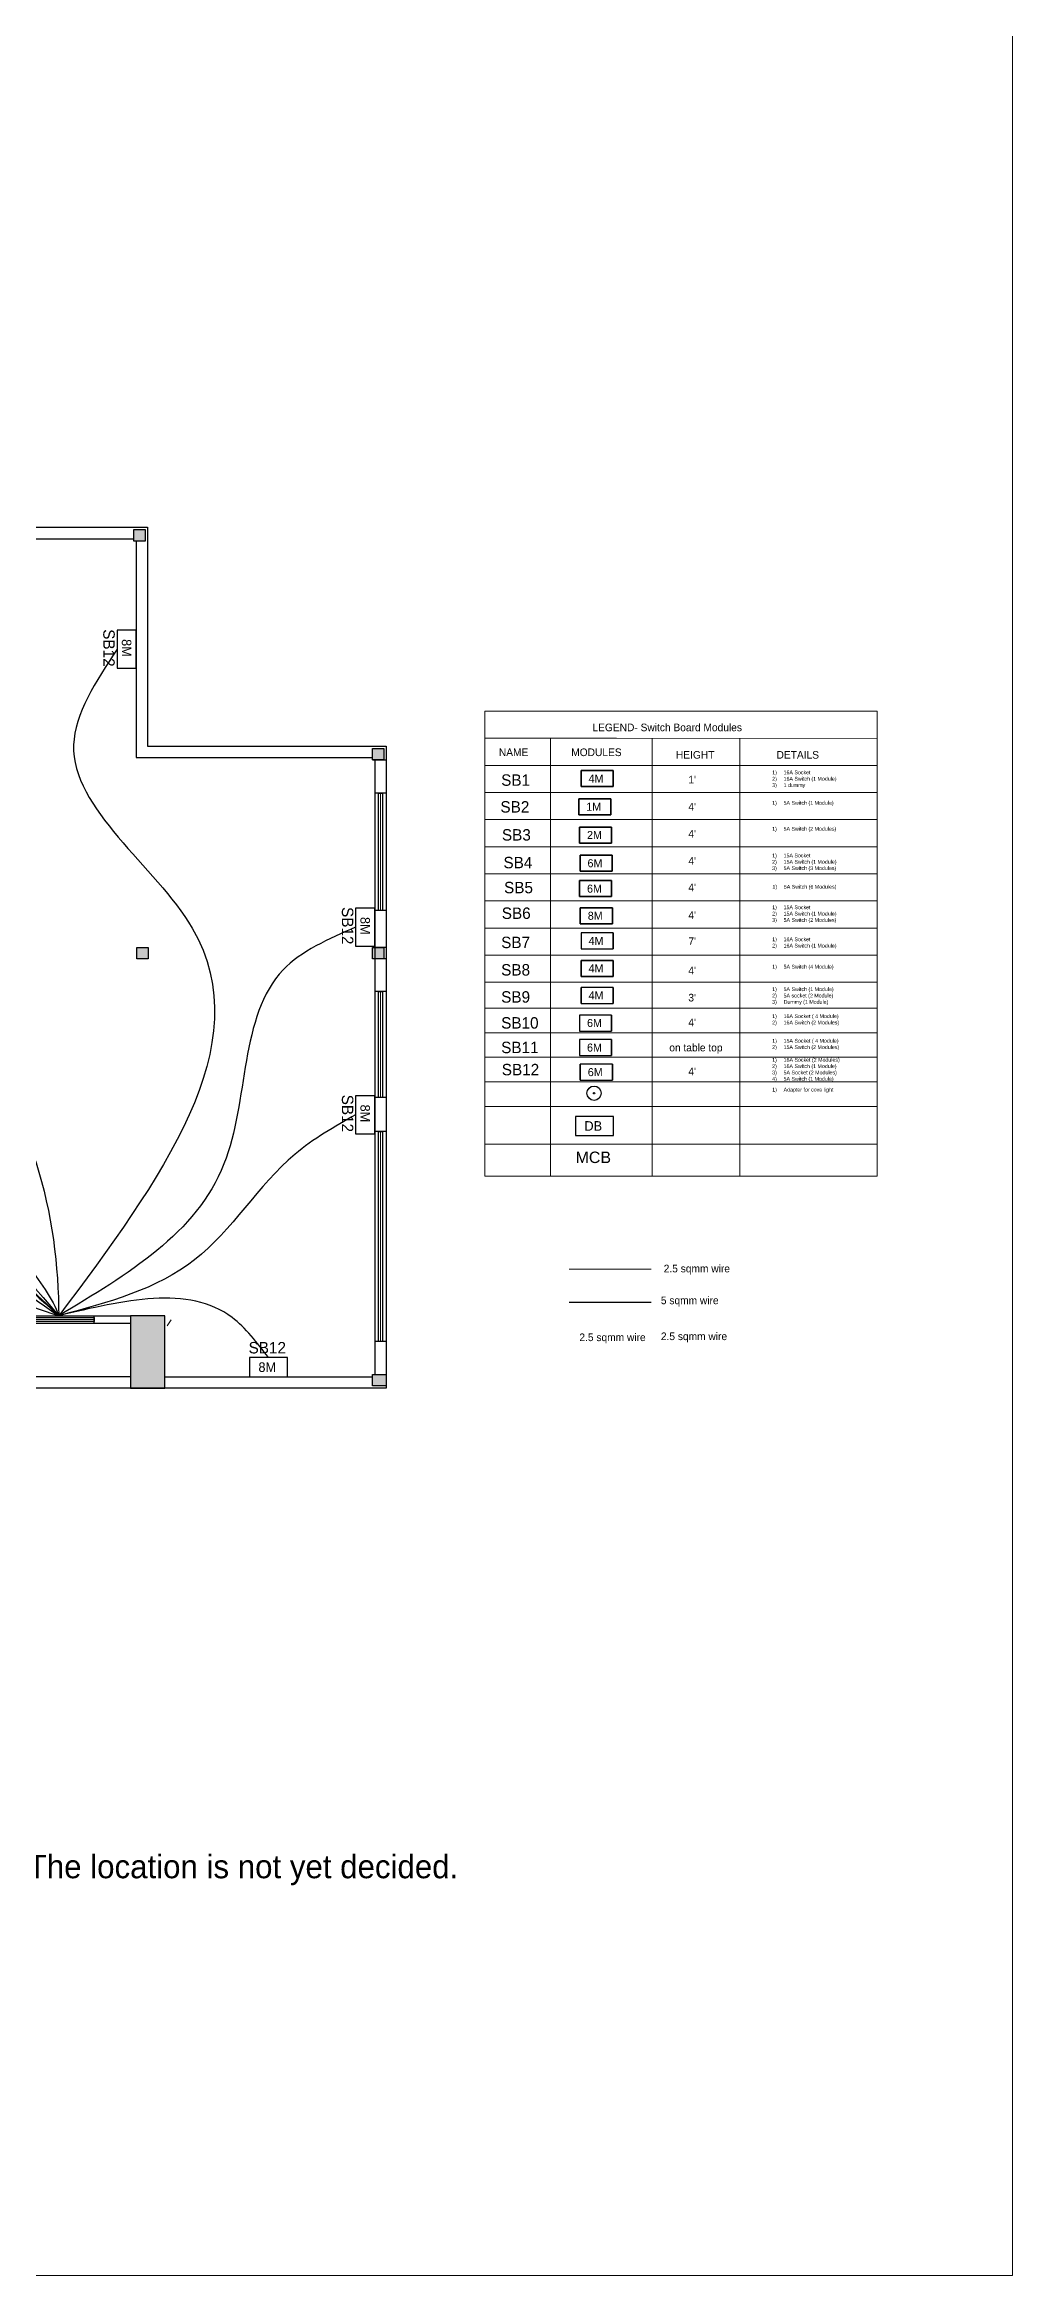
# Model space of a CAD drawing. Header units: millimetres. Extents: x 1464389 to 1998638, y -29162 to 256806.
# Drawn here: x 1820523 to 1833223, y 132187 to 161457 of the extents above; entities that cross this region are included whole.
import ezdxf

# ---------------------------------------------------------------- set-up
doc = ezdxf.new("R2010")
doc.units = ezdxf.units.MM
doc.header["$LTSCALE"] = 15
doc.linetypes.add('DASHED2', pattern=[0.375, 0.25, -0.125])
doc.linetypes.add('JIS_02_1.2', pattern=[2.5, 1.25, -1.25])
doc.layers.get('0').update_dxf_attribs({"lineweight": 5})
for name, color, linetype in [('0_1.5sqmm wire', 4, 'Continuous'), ('0_2.5sqmm', 6, 'Continuous'), ('0_COVE_loop', 30, 'Continuous'), ('A-WNDW', 4, 'Continuous'), ('GFC Columns', 6, 'Continuous'), ('GFC Walls', 14, 'Continuous'), ('S-col-3', 3, 'Continuous'), ('Walls & Columns', 7, 'Continuous')]:
    doc.layers.add(name, color=color, linetype=linetype)
for name, color, linetype, lineweight in [('A-Walls', 1, 'Continuous', 30), ('Hatch', 252, 'Continuous', 15), ('hidden line', 251, 'JIS_02_1.2', 20), ('signage', 52, 'Continuous', 30)]:
    doc.layers.add(name, color=color, linetype=linetype, lineweight=lineweight)
doc.styles.add('ARIAL', font='arial.ttf')

# ---------------------------------------------------------------- blocks, each defined once
blk = doc.blocks.new('terrace site dwg')
at = {"layer": 'Hatch'}
h = blk.add_hatch(color=256, dxfattribs=at)
h.dxf.hatch_style = 1
h.paths.add_polyline_path([(2564956, 867086), (2564806, 867086), (2564806, 866936), (2564956, 866936)])
h.paths.add_polyline_path([(2563234, 867086), (2563140, 867086), (2563140, 866936), (2563234, 866936)])
h.paths.add_polyline_path([(2563140, 867086), (2563085, 867086), (2563085, 866936), (2563140, 866936)])
h.paths.add_polyline_path([(2563235, 861453), (2563085, 861453), (2563085, 861303), (2563235, 861303)])
h.paths.add_polyline_path([(2564956, 861453), (2564806, 861453), (2564806, 861303), (2564956, 861303)])
h.paths.add_polyline_path([(2563235, 858838), (2563140, 858838), (2563140, 858868), (2563085, 858868), (2563085, 858718), (2563235, 858718)])
h.paths.add_polyline_path([(2563235, 858868), (2563140, 858868), (2563140, 858838), (2563235, 858838)], flags=17)
h.paths.add_polyline_path([(2564956, 858113), (2564806, 858113), (2564806, 857963), (2564956, 857963)])
h.paths.add_polyline_path([(2569129, 858113), (2568979, 858113), (2568979, 858018), (2569129, 858018)])
h.paths.add_polyline_path([(2569129, 858018), (2568979, 858018), (2568979, 857963), (2569129, 857963)])
h.paths.add_polyline_path([(2569734, 858168), (2569599, 858168), (2569599, 858018), (2569734, 858018)])
h.paths.add_polyline_path([(2582059, 861483), (2581879, 861483), (2581879, 861333), (2582059, 861333)])
h.paths.add_polyline_path([(2582029, 867086), (2581909, 867086), (2581909, 866936), (2582029, 866936)])
h.paths.add_polyline_path([(2581909, 867086), (2581879, 867086), (2581879, 866936), (2581909, 866936)])
h.paths.add_polyline_path([(2582029, 869698), (2581879, 869698), (2581879, 869548), (2582029, 869548)])
h.paths.add_polyline_path([(2574345, 867086), (2574195, 867086), (2574195, 866936), (2574345, 866936)])
h.paths.add_polyline_path([(2578938, 867086), (2578788, 867086), (2578788, 866936), (2578938, 866936)])
h.paths.add_polyline_path([(2574963, 872568), (2574813, 872568), (2574813, 872448), (2574963, 872448)])
h.paths.add_polyline_path([(2578898, 872568), (2578748, 872568), (2578748, 872418), (2578898, 872418)])
h.paths.add_polyline_path([(2569140, 867086), (2568990, 867086), (2568990, 866936), (2569140, 866936)])
h.paths.add_polyline_path([(2563235, 872568), (2563085, 872568), (2563085, 872418), (2563138, 872418), (2563138, 872448), (2563235, 872448)])
h.paths.add_polyline_path([(2565125, 872568), (2564975, 872568), (2564975, 872448), (2565125, 872448)])
h.paths.add_polyline_path([(2565125, 872448), (2564975, 872448), (2564975, 872418), (2565125, 872418)])
h.paths.add_polyline_path([(2563235, 872448), (2563138, 872448), (2563138, 872418), (2563235, 872418)], flags=17)
at = {"color": 1}
blk.add_line((2570041, 872523), (2570490, 872523), dxfattribs=at)
at = {"layer": 'A-WNDW', "ltscale": 0.5}
for p, q in [((2565360, 872598), (2565360, 872448)), ((2565855, 872598), (2565855, 872448)), ((2567547, 872598), (2567547, 872448)), ((2568794, 872598), (2568794, 872448)), ((2570041, 872598), (2570041, 872448)), ((2570490, 872598), (2570490, 872448)), ((2565360, 872523), (2565855, 872523)), ((2567547, 872523), (2568794, 872523)), ((2570041, 872523), (2570490, 872523)), ((2562990, 869241), (2563140, 869241)), ((2563065, 869241), (2563065, 868793)), ((2582059, 869111), (2581909, 869111)), ((2562990, 868793), (2563140, 868793)), ((2562990, 868793), (2563140, 868793)), ((2562990, 868793), (2563140, 868793)), ((2582059, 867571), (2581909, 867571)), ((2562990, 863323), (2563140, 863323)), ((2563065, 863323), (2563065, 862873)), ((2563065, 863323), (2563065, 862873)), ((2562990, 862873), (2563140, 862873)), ((2562990, 862873), (2563140, 862873)), ((2562990, 860991), (2563140, 860991)), ((2563065, 860991), (2563065, 860517)), ((2562990, 860517), (2563140, 860517))]:
    blk.add_line(p, q, dxfattribs=at)
for points in [[(2565360, 872548), (2565855, 872548), (2565855, 872498), (2565360, 872498)], [(2565360, 872548), (2565855, 872548), (2565855, 872498), (2565360, 872498)], [(2567547, 872548), (2568794, 872548), (2568794, 872498), (2567547, 872498)], [(2567547, 872548), (2568794, 872548), (2568794, 872498), (2567547, 872498)], [(2570041, 872548), (2570490, 872548), (2570490, 872498), (2570041, 872498)], [(2570041, 872548), (2570490, 872548), (2570490, 872498), (2570041, 872498)], [(2563090, 869241), (2563090, 868793), (2563040, 868793), (2563040, 869241)], [(2563090, 869241), (2563090, 868793), (2563040, 868793), (2563040, 869241)], [(2582009, 869111), (2582009, 867571), (2581959, 867571), (2581959, 869111)], [(2582009, 869111), (2582009, 867571), (2581959, 867571), (2581959, 869111)], [(2582009, 866506), (2582009, 865116), (2581959, 865116), (2581959, 866506)], [(2582009, 866506), (2582009, 865116), (2581959, 865116), (2581959, 866506)], [(2582009, 864671), (2582009, 861913), (2581959, 861913), (2581959, 864671)], [(2582009, 864671), (2582009, 861913), (2581959, 861913), (2581959, 864671)], [(2563090, 863323), (2563090, 862873), (2563040, 862873), (2563040, 863323)], [(2563090, 863323), (2563090, 862873), (2563040, 862873), (2563040, 863323)], [(2577259, 862228), (2578229, 862228), (2578229, 862178), (2577259, 862178)], [(2577259, 862228), (2578229, 862228), (2578229, 862178), (2577259, 862178)], [(2563090, 860991), (2563090, 860517), (2563040, 860517), (2563040, 860991)], [(2563090, 860991), (2563090, 860517), (2563040, 860517), (2563040, 860991)]]:
    blk.add_lwpolyline(points, close=True, dxfattribs=at)
at = {"layer": 'A-WNDW', "ltscale": 0.5, "const_width": 14.1}
for points in [[(2565360, 872523), (2565855, 872523)], [(2565360, 872523), (2565855, 872523)], [(2567547, 872523), (2568517, 872523)], [(2567547, 872523), (2568794, 872523)], [(2570041, 872523), (2570490, 872523)], [(2570041, 872523), (2570490, 872523)], [(2563065, 869241), (2563065, 868793)], [(2563065, 869088), (2563065, 868793)], [(2581984, 869111), (2581984, 867571)], [(2581984, 869111), (2581984, 867571)], [(2581984, 866506), (2581984, 865116)], [(2581984, 866506), (2581984, 865116)], [(2581984, 864671), (2581984, 861913)], [(2581984, 864671), (2581984, 861913)], [(2563065, 863323), (2563065, 862873)], [(2563065, 863168), (2563065, 862873)], [(2577259, 862203), (2578229, 862203)], [(2577259, 862203), (2578229, 862203)], [(2563065, 860991), (2563065, 860517)], [(2563065, 860812), (2563065, 860517)]]:
    blk.add_lwpolyline(points, dxfattribs=at)
at = {"layer": 'GFC Columns'}
for p, q in [((2581879, 869548), (2582059, 869548)), ((2563085, 867086), (2563235, 867086)), ((2582059, 867086), (2581909, 867086)), ((2563085, 866936), (2563235, 866936)), ((2582059, 866936), (2581909, 866936)), ((2568415, 862258), (2568415, 861318)), ((2574100, 862253), (2574100, 861343)), ((2563085, 861453), (2563235, 861453)), ((2581879, 861483), (2582059, 861483)), ((2563085, 861303), (2563235, 861303)), ((2568415, 861318), (2568885, 861318))]:
    blk.add_line(p, q, dxfattribs=at)
for points in [[(2563235, 872418), (2563085, 872418), (2563085, 872568), (2563235, 872568)], [(2565125, 872418), (2564975, 872418), (2564975, 872568), (2565125, 872568)], [(2574963, 872418), (2574813, 872418), (2574813, 872568), (2574963, 872568)], [(2578898, 872418), (2578748, 872418), (2578748, 872568), (2578898, 872568)], [(2582029, 869548), (2581879, 869548), (2581879, 869698), (2582029, 869698)], [(2563085, 867086), (2563235, 867086), (2563235, 866936), (2563085, 866936)], [(2564806, 867086), (2564956, 867086), (2564956, 866936), (2564806, 866936)], [(2582029, 866936), (2581879, 866936), (2581879, 867086), (2582029, 867086)], [(2563085, 861453), (2563235, 861453), (2563235, 861303), (2563085, 861303)], [(2564806, 861453), (2564956, 861453), (2564956, 861303), (2564806, 861303)], [(2582059, 861333), (2581879, 861333), (2581879, 861483), (2582059, 861483)], [(2569599, 859440), (2570139, 859440), (2570139, 859185), (2569599, 859185)], [(2569599, 858168), (2569734, 858168), (2569734, 858018), (2569599, 858018)]]:
    blk.add_lwpolyline(points, close=True, dxfattribs=at)
for points in [[(2568990, 867086), (2569140, 867086), (2569140, 866936), (2568990, 866936), (2568990, 867086)], [(2574195, 867086), (2574345, 867086), (2574345, 866936), (2574195, 866936), (2574195, 867086)], [(2578788, 867086), (2578938, 867086), (2578938, 866936), (2578788, 866936), (2578788, 867086)], [(2568885, 861318), (2568885, 862258), (2568415, 862258)], [(2573625, 861493), (2573625, 862253), (2574100, 862253), (2574100, 861493)], [(2563085, 858868), (2563235, 858868), (2563235, 858718), (2563085, 858718), (2563085, 858868)], [(2564806, 858113), (2564956, 858113), (2564956, 857963), (2564806, 857963), (2564806, 858113)], [(2568979, 858113), (2569129, 858113), (2569129, 857963), (2568979, 857963), (2568979, 858113)]]:
    blk.add_lwpolyline(points, dxfattribs=at)
at = {"layer": 'GFC Walls'}
for p, q in [((2562990, 858688), (2562990, 872598)), ((2562990, 872598), (2571365, 872598)), ((2572419, 872598), (2578928, 872598)), ((2578928, 872598), (2578928, 869728)), ((2563140, 861453), (2563140, 872418)), ((2563235, 872448), (2571365, 872448)), ((2572419, 872448), (2578748, 872448)), ((2578778, 872418), (2578778, 869578)), ((2578928, 869728), (2582059, 869728)), ((2582059, 869728), (2582059, 861303)), ((2578778, 869578), (2581879, 869578)), ((2581909, 869548), (2581909, 861483)), ((2582059, 866506), (2581909, 866506)), ((2582059, 865116), (2581909, 865116)), ((2582059, 864671), (2581909, 864671)), ((2576489, 861312), (2576489, 862253)), ((2576489, 862253), (2578704, 862253)), ((2576639, 857868), (2576639, 862253)), ((2578704, 862153), (2576639, 862153)), ((2578704, 862153), (2576639, 862153)), ((2577259, 862153), (2577259, 862253)), ((2577259, 862153), (2577259, 862253)), ((2578229, 862153), (2578229, 862253)), ((2578229, 862153), (2578229, 862253)), ((2582059, 861913), (2581909, 861913)), ((2569755, 861558), (2568885, 861558)), ((2569755, 861493), (2569755, 861558)), ((2573625, 861493), (2569755, 861493)), ((2578704, 861453), (2576639, 861453)), ((2579154, 861453), (2581879, 861453)), ((2563140, 858838), (2563140, 861303)), ((2574100, 861343), (2568885, 861343)), ((2568885, 861343), (2569989, 861343)), ((2569989, 861343), (2569989, 859440)), ((2570139, 861343), (2570139, 859440)), ((2576489, 859335), (2576489, 861314)), ((2582059, 861303), (2576639, 861303)), ((2579154, 861303), (2578704, 861303)), ((2569599, 859335), (2568415, 859335)), ((2568415, 859335), (2568415, 859185)), ((2569599, 859185), (2568415, 859185)), ((2569599, 859185), (2569599, 858168)), ((2570139, 859335), (2576489, 859335)), ((2570139, 859185), (2576489, 859185)), ((2576489, 858018), (2576489, 859185)), ((2563140, 858838), (2564926, 858838)), ((2564926, 858838), (2564926, 858113)), ((2562990, 858688), (2564776, 858688)), ((2564776, 857868), (2564776, 858688)), ((2564956, 858018), (2576489, 858018)), ((2564776, 857868), (2576639, 857868))]:
    blk.add_line(p, q, dxfattribs=at)
at = {"layer": 'GFC Walls', "ltscale": 0.5}
for p, q in [((2571365, 872598), (2571365, 872448)), ((2572419, 872598), (2572419, 872448))]:
    blk.add_line(p, q, dxfattribs=at)
at = {"layer": 'GFC Walls'}
blk.add_lwpolyline([(2578704, 861303), (2579154, 861303), (2579154, 862253), (2578704, 862253), (2578704, 861303)], dxfattribs=at)
at = {"layer": 'GFC Walls', "color": 252, "linetype": 'DASHED2', "ltscale": 0.01, "true_color": 0x939598}
blk.add_lwpolyline([(2568886, 861638), (2576489, 861638)], dxfattribs=at)
at = {"layer": 'GFC Walls', "color": 252, "linetype": 'DASHED2', "ltscale": 20, "true_color": 0x939598}
blk.add_lwpolyline([(2576489, 861343), (2574076, 861343)], dxfattribs=at)

msp = doc.modelspace()

# ---------------------------------------------------------------- hatches: boundary and pattern name
at = {"layer": 'S-col-3'}
h = msp.add_hatch(color=1, dxfattribs=at)
h.dxf.hatch_style = 1
h.paths.add_polyline_path([(1822099.9, 144778.7), (1821649.9, 144778.7), (1821649.9, 143828.7), (1822099.9, 143828.7)])

# ---------------------------------------------------------------- linework, layer by layer
for p, q in [((1826300, 152711.1), (1831446, 152711.1)), ((1826300, 152355.5), (1826300, 152711.1)), ((1826300, 152355.5), (1828027.1, 152355.5)), ((1827163.5, 152356), (1827163.5, 147525.9)), ((1828497.9, 152355.5), (1828497.9, 147525.9)), ((1829646, 152354.7), (1829646, 147525.9)), ((1826300, 151999.8), (1831446, 151999.8)), ((1826300, 151644.1), (1831446, 151644.1)), ((1826300, 151288.5), (1831446, 151288.5)), ((1826300, 150932.8), (1831446, 150932.8)), ((1826300, 150577.1), (1831446, 150577.1)), ((1826300, 150221.4), (1831446, 150221.4)), ((1826300, 149865.8), (1831446, 149865.8)), ((1826300, 149510.1), (1831446, 149510.1)), ((1826300, 149154.4), (1831446, 149154.4)), ((1826300, 148814), (1831446, 148814)), ((1828497.9, 148814), (1828497.9, 148813.5)), ((1826300, 148491.6), (1831446, 148491.6)), ((1826300, 148169.7), (1831446, 148169.7)), ((1826300, 147847.8), (1831446, 147847.8)), ((1826300, 147525.9), (1831446, 147525.9)), ((1827163.5, 147525.9), (1827163.5, 146611.1)), ((1828497.9, 147525.9), (1828497.9, 146610.8)), ((1829646, 147525.9), (1829646, 146610.4)), ((1826300, 147031.8), (1831446, 147031.8))]:
    msp.add_line(p, q)
at = {"color": 2, "ltscale": 0.25}
msp.add_line((1827406.4, 145388.4), (1828484.6, 145388.4), dxfattribs=at)
msp.add_lwpolyline([(1687036, 233580.1), (1833222.5, 233580.1), (1833222.5, 132187), (1687036, 132187)], close=True)
for points in [[(1831446, 147525.9), (1831446, 152711.1)], [(1826300, 147525.9), (1826300, 152355.5), (1831446, 152354.3)], [(1831446, 146609.9), (1826300, 146611.4), (1826300, 147525.9)], [(1831446, 146609.9), (1831446, 147525.9)]]:
    msp.add_lwpolyline(points)
at = {"layer": '0_1.5sqmm wire'}
for p, q in [((1827563.1, 151931.4), (1827983.1, 151931.4)), ((1827563.1, 151721.4), (1827563.1, 151931.4)), ((1827983.1, 151931.4), (1827983.1, 151721.4)), ((1827983.1, 151721.4), (1827563.1, 151721.4)), ((1827533.1, 151561.4), (1827953.1, 151561.4)), ((1827533.1, 151351.4), (1827533.1, 151561.4)), ((1827953.1, 151351.4), (1827533.1, 151351.4)), ((1827953.1, 151561.4), (1827953.1, 151351.4)), ((1827543.1, 151191.4), (1827963.1, 151191.4)), ((1827543.1, 150981.4), (1827543.1, 151191.4)), ((1827963.1, 151191.4), (1827963.1, 150981.4)), ((1827963.1, 150981.4), (1827543.1, 150981.4)), ((1827549.5, 150820.5), (1827969.5, 150820.5)), ((1827549.5, 150610.5), (1827549.5, 150820.5)), ((1827969.5, 150820.5), (1827969.5, 150610.5)), ((1827543.1, 150487.4), (1827963.1, 150487.4)), ((1827543.1, 150277.4), (1827543.1, 150487.4)), ((1827969.5, 150610.5), (1827549.5, 150610.5)), ((1827963.1, 150487.4), (1827963.1, 150277.4)), ((1827963.1, 150277.4), (1827543.1, 150277.4)), ((1827553.1, 150131.4), (1827973.1, 150131.4)), ((1827553.1, 149921.4), (1827553.1, 150131.4)), ((1827973.1, 149921.4), (1827553.1, 149921.4)), ((1827973.1, 150131.4), (1827973.1, 149921.4)), ((1827983.1, 149801.4), (1827983.1, 149591.4)), ((1827563.1, 149441.7), (1827983.1, 149441.7)), ((1827563.1, 149231.7), (1827563.1, 149441.7)), ((1827983.1, 149441.7), (1827983.1, 149231.7)), ((1827983.1, 149231.7), (1827563.1, 149231.7)), ((1827563.1, 148876), (1827563.1, 149086)), ((1827983.1, 149086), (1827983.1, 148876)), ((1827963.1, 148724.3), (1827963.1, 148514.3)), ((1827963.1, 148401.9), (1827963.1, 148191.9)), ((1827553.1, 147869.7), (1827553.1, 148079.7)), ((1827973.1, 148079.7), (1827973.1, 147869.7))]:
    msp.add_line(p, q, dxfattribs=at)
for points in [[(1821723.9, 153273.7), (1821723.9, 153773.7), (1821473.9, 153773.7), (1821473.9, 153273.7)], [(1827983.1, 151931.4), (1827563.1, 151931.4), (1827563.1, 151721.4), (1827983.1, 151721.4)], [(1827953.1, 151561.4), (1827533.1, 151561.4), (1827533.1, 151351.4), (1827953.1, 151351.4)], [(1827963.1, 151191.4), (1827543.1, 151191.4), (1827543.1, 150981.4), (1827963.1, 150981.4)], [(1827969.5, 150820.5), (1827549.5, 150820.5), (1827549.5, 150610.5), (1827969.5, 150610.5)], [(1827963.1, 150487.4), (1827543.1, 150487.4), (1827543.1, 150277.4), (1827963.1, 150277.4)], [(1824854.9, 149628.1), (1824854.9, 150128.1), (1824604.9, 150128.1), (1824604.9, 149628.1)], [(1827973.1, 150131.4), (1827553.1, 150131.4), (1827553.1, 149921.4), (1827973.1, 149921.4)], [(1827983.1, 149801.4), (1827563.1, 149801.4), (1827563.1, 149591.4), (1827983.1, 149591.4)], [(1827983.1, 149441.7), (1827563.1, 149441.7), (1827563.1, 149231.7), (1827983.1, 149231.7)], [(1827983.1, 149086), (1827563.1, 149086), (1827563.1, 148876), (1827983.1, 148876)], [(1827963.1, 148724.3), (1827543.1, 148724.3), (1827543.1, 148514.3), (1827963.1, 148514.3)], [(1827963.1, 148401.9), (1827543.1, 148401.9), (1827543.1, 148191.9), (1827963.1, 148191.9)], [(1827973.1, 148079.7), (1827553.1, 148079.7), (1827553.1, 147869.7), (1827973.1, 147869.7)], [(1824854.9, 147166.1), (1824854.9, 147666.1), (1824604.9, 147666.1), (1824604.9, 147166.1)], [(1827990, 147393.9), (1827490, 147393.9), (1827490, 147143.9), (1827990, 147143.9)], [(1823712.4, 144228.7), (1823212.4, 144228.7), (1823212.4, 143978.7), (1823712.4, 143978.7)]]:
    msp.add_lwpolyline(points, close=True, dxfattribs=at)
at = {"layer": '0_2.5sqmm'}
for points in [[(1811609.3, 153971.3), (1813276.9, 152106), (1813197.6, 150260.6), (1813472.1, 149086.2), (1813819.5, 148391.9), (1815185.7, 147504.9), (1816403.8, 147553.5), (1817796.7, 147057.3), (1820708.6, 144778.7)], [(1811395.2, 148466), (1811504.7, 147105), (1812911.1, 146801.7), (1815163.9, 147190.9), (1817833.9, 146574.8), (1818817.7, 146232.4), (1820708.6, 144778.7)], [(1810836.4, 145643.6), (1811559, 146213.8), (1813569, 146317.3), (1815378.3, 146141.8), (1817576.3, 146279), (1820708.6, 144778.7)], [(1813378.9, 144228.7), (1815304.8, 144838.1), (1815903.4, 144978.9), (1818764.8, 145318.7), (1820095, 144986.6), (1820708.6, 144778.7)]]:
    msp.add_spline(points, degree=3, dxfattribs=at)
at = {"layer": '0_COVE_loop', "color": 116, "true_color": 0x136734}
msp.add_line((1827406.4, 144957.1), (1828484.6, 144957.1), dxfattribs=at)
for points, knots in [([(1821473.9, 153523.7), (1821196.2, 153098.6), (1820341.3, 151790.1), (1824060.5, 149274.6), (1822038.8, 146555.2), (1820708.6, 144778.7)], [0, 0, 0, 0, 1377.5159797, 4240.4388259, 9624.4382045, 9624.4382045, 9624.4382045, 9624.4382045]), ([(1813951.3, 151426.2), (1814037.9, 150740.5), (1814482.3, 149628.9), (1816805.4, 147714.6), (1819502.7, 147694.3), (1820139.9, 145577.7), (1820636.8, 145004.4), (1820708.6, 144778.7)], [0, 0, 0, 0, 3936.1275907, 5009.6630773, 8744.3952979, 10132.8839166, 11026.4666598, 11026.4666598, 11026.4666598, 11026.4666598]), ([(1814561.2, 151160.2), (1815001.8, 150498.6), (1816115.3, 148826.8), (1820045.4, 149115), (1820707.1, 146054.4), (1820708.6, 144778.7)], [0, 0, 0, 0, 2275.2833624, 5750.2440632, 9573.1450841, 9573.1450841, 9573.1450841, 9573.1450841])]:
    msp.add_open_spline(points, degree=3, knots=knots, dxfattribs=at)
for points in [[(1824604.9, 149878.1), (1823652.6, 149316.3), (1822876.6, 146769.8), (1820708.6, 144778.7)], [(1813951.3, 149251.7), (1814119, 148433.1), (1816783.4, 147626.3), (1820706.1, 144780.4)], [(1824604.9, 147416.1), (1823809.1, 146897.9), (1822492, 145512), (1820708.6, 144778.7)], [(1823462.4, 144228.7), (1822983.4, 144756.2), (1820708.6, 144778.7)]]:
    msp.add_spline(points, degree=3, dxfattribs=at)
at = {"layer": 'hidden line', "color": 30, "ltscale": 5}
msp.add_line((1822184.1, 144724.8), (1822099.9, 144602), dxfattribs=at)
at = {"layer": 'signage'}
for centre, radius in [((1827733.3, 147698.3), 93.4), ((1827733.9, 147697.9), 9.31)]:
    msp.add_circle(centre, radius, dxfattribs=at)

# ---------------------------------------------------------------- block references
at = {"layer": 'A-Walls'}
msp.add_blockref('terrace site dwg', (-757053.6, -717474.5), dxfattribs=at)

# ---------------------------------------------------------------- texts
at = {"color": 2, "insert": (1827490.6, 146932.2), "char_height": 150, "attachment_point": 1, "style": 'ARIAL'}
msp.add_mtext_dynamic_manual_height_columns('\\pxt5;MCB', width=2591.079, gutter_width=250, heights=[0], dxfattribs=at)
at = {"layer": '0_1.5sqmm wire'}
for s, height, p in [('SB12', 150, (1821293.2, 153786.3)), ('8M', 125, (1821536.8, 153656.9)), ('SB12', 150, (1824424.2, 150140.8)), ('8M', 125, (1824667.8, 150011.4)), ('SB12', 150, (1824424.2, 147678.8)), ('8M', 125, (1824667.8, 147549.4))]:
    msp.add_text(s, height=height, rotation=270, dxfattribs=at).set_placement(p)
for s, height, p in [('SB1', 150, (1826514.5, 151732.2)), ('4M', 105, (1827661.2, 151774.3)), ('SB2', 150, (1826504.5, 151380.8)), ('1M', 105, (1827631.2, 151404.3)), ('SB3', 150, (1826524.5, 151013.3)), ('2M', 105, (1827641.2, 151034.3)), ('SB4', 150, (1826544.5, 150649.7)), ('6M', 105, (1827647.6, 150663.4)), ('SB5', 150, (1826552.5, 150322)), ('6M', 105, (1827641.2, 150330.3)), ('SB6', 150, (1826522.5, 149985.2)), ('8M', 105, (1827651.2, 149974.3)), ('SB7', 150, (1826514.5, 149602.2)), ('4M', 105, (1827661.2, 149644.3)), ('SB8', 150, (1826514.5, 149242.5)), ('4M', 105, (1827661.2, 149284.6)), ('SB9', 150, (1826514.5, 148886.8)), ('4M', 105, (1827661.2, 148928.9)), ('SB10', 150, (1826514.5, 148546.4)), ('6M', 105, (1827641.2, 148567.2)), ('SB11', 150, (1826514.5, 148224)), ('6M', 105, (1827641.2, 148244.8)), ('SB12', 150, (1826522.5, 147933.5)), ('6M', 105, (1827651.2, 147922.6)), ('DB', 125, (1827606.7, 147206.8)), ('SB12', 150, (1823199.7, 144284.2)), ('8M', 125, (1823329.1, 144041.6))]:
    msp.add_text(s, height=height, dxfattribs=at).set_placement(p)
at = {"layer": 'Walls & Columns', "attachment_point": 1}
for s, width, gutter_width, heights, insert, char_height in [('LEGEND- Switch Board Modules', 2820.815, 1.97, [482.8], (1827712.3, 152548), 100), ('NAME', 2820.815, 1.97, [482.8], (1826484.3, 152221.9), 100), ('MODULES', 2820.815, 1.97, [482.8], (1827433.8, 152221.9), 100), ('HEIGHT', 2820.815, 1.97, [482.8], (1828807.8, 152188.2), 100), ('\\pxi-3,l4,t4;1)^I16A Socket\\P2)^I16A Switch (1 Module)\\P3)^I1 dummy', 2820.815, 1.97, [482.8], (1830020.5, 151933), 50), ('DETAILS', 2820.815, 1.97, [482.8], (1830127.8, 152188.2), 100), ("1'", 2820.815, 1.97, [482.8], (1828970.5, 151863), 100), ("4'", 2820.815, 1.97, [482.8], (1828970.5, 151507.3), 100), ('\\pxi-3,l4,t4;1)^I5A Switch (1 Module)', 2820.815, 1.97, [482.8], (1830020.5, 151533), 50), ("4'", 2820.815, 1.97, [482.8], (1828970.5, 151151.6), 100), ('\\pxi-3,l4,t4;1)^I5A Switch (2 Modules)', 2820.815, 1.97, [482.8], (1830020.5, 151193), 50), ("4'", 2820.815, 1.97, [482.8], (1828970.5, 150795.9), 100), ('\\pxi-3,l4,t4;1)^I15A Socket\\P2)^I15A Switch (1 Module)\\P3)^I5A Switch (3 Modules)', 2820.815, 1.97, [482.8], (1830020.5, 150843), 50), ("4'", 2820.815, 1.97, [482.8], (1828970.5, 150447.9), 100), ('\\pxi-3,l4,t4;1)^I15A Socket\\P2)^I15A Switch (1 Module)\\P3)^I5A Switch (2 Modules)', 2820.815, 1.97, [482.8], (1830020.5, 150163), 50), ('\\pxi-3,l4,t4;1)^I5A Switch (6 Modules)', 2820.815, 1.97, [482.8], (1830023.4, 150432.2), 50), ("4'", 2820.815, 1.97, [482.8], (1828970.5, 150084.6), 100), ("7'", 2820.815, 1.97, [482.8], (1828970.5, 149743), 100), ('\\pxi-3,l4,t4;1)^I16A Socket\\P2)^I16A Switch (1 Module)', 2820.815, 1.97, [482.8], (1830020.5, 149743), 50), ("4'", 2820.815, 1.97, [482.8], (1828970.5, 149358), 100), ('\\pxi-3,l4,t4;1)^I5A Switch (4 Module)', 2820.815, 1.97, [482.8], (1830020.5, 149383.7), 50), ("3'", 2820.815, 1.97, [482.8], (1828970.5, 149002.3), 100), ('\\pxi-3,l4,t4;1)^I5A Switch (1 Module)\\P2)^I5A socket (2 Module)\\P3)^IDummy (1 Module)', 2820.815, 1.97, [482.8], (1830020.5, 149088), 50), ('\\pxi-3,l4,t4;1)^I16A Socket ( 4 Module)\\P2)^I16A Switch (2 Modules)', 2820.815, 1.97, [482.8], (1830020.5, 148734.2), 50), ("4'", 2820.815, 1.97, [482.8], (1828970.5, 148677.2), 100), ('\\pxi-3,l4,t4;1)^I15A Socket ( 4 Module)\\P2)^I15A Switch (2 Modules)', 2820.815, 1.97, [482.8], (1830020.5, 148411.8), 50), ('on table top', 2820.815, 1.97, [482.8], (1828720.5, 148347.2), 100), ('\\pxi-3,l4,t4;1)^I16A Socket (2 Modules)\\P2)^I16A Switch (1 Module)\\P3)^I5A Socket (2 Modules)\\P4)^I5A Switch (1 Module)', 2820.815, 1.97, [482.8], (1830020.5, 148161.9), 50), ("4'", 2820.815, 1.97, [482.8], (1828970.5, 148033.4), 100), ('\\pxi-3,l4,t4;1)^IAdapter for cove light', 2820.815, 1.97, [482.8], (1830020.5, 147769.9), 50), ('2.5 sqmm wire', 2820.815, 1.97, [482.8], (1828647.4, 145448), 100), ('5 sqmm wire', 2820.815, 1.97, [482.8], (1828609.9, 145030), 100), ('2.5 sqmm wire', 2820.815, 1.97, [482.8], (1827540.9, 144545.7), 100), ('2.5 sqmm wire', 2820.815, 1.97, [482.8], (1828609.9, 144559), 100), ('\\pxqc;Note- For water dispenser, please consider two 16A socket, two 16A switch. The location is not yet decided.', 25216.636, 6.03, [1479.3], (1803560.5, 137704.4), 306.4249)]:
    msp.add_mtext_dynamic_manual_height_columns(s, width=width, gutter_width=gutter_width, heights=heights, dxfattribs=dict(at, insert=insert, char_height=char_height))

doc.saveas('drawing.dxf')
